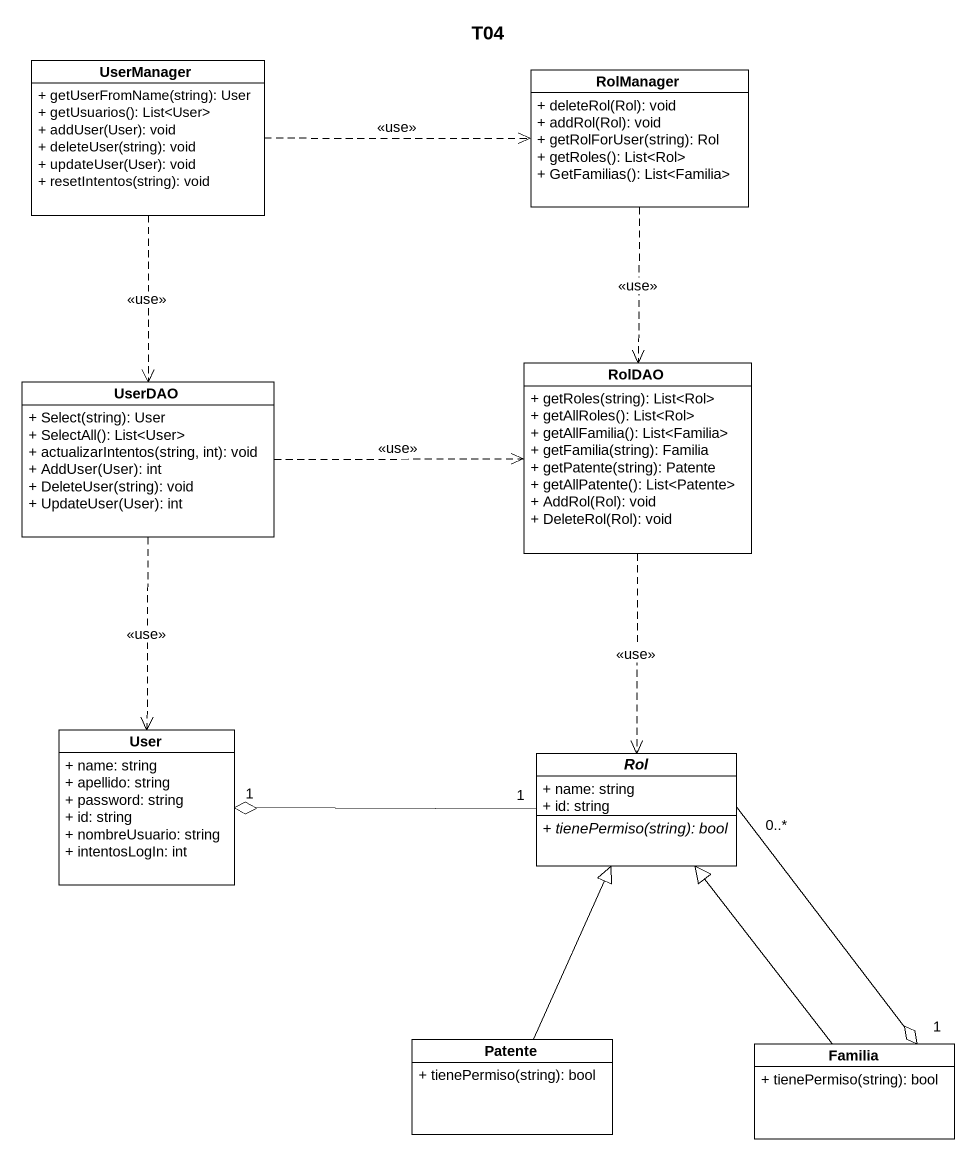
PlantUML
@startuml
title T04
hide circle
hide empty members
skinparam classAttributeIconSize 0
class UserManager {
  + getUserFromName(string): User
  + getUsuarios(): List<User>
  + addUser(User): void
  + deleteUser(string): void
  + updateUser(User): void
  + resetIntentos(string): void
}
class RolManager {
  + deleteRol(Rol): void
  + addRol(Rol): void
  + getRolForUser(string): Rol
  + getRoles(): List<Rol>
  + GetFamilias(): List<Familia>
}
class UserDAO {
  + Select(string): User
  + SelectAll(): List<User>
  + actualizarIntentos(string, int): void
  + AddUser(User): int
  + DeleteUser(string): void
  + UpdateUser(User): int
}
class RolDAO {
  + getRoles(string): List<Rol>
  + getAllRoles(): List<Rol>
  + getAllFamilia(): List<Familia>
  + getFamilia(string): Familia
  + getPatente(string): Patente
  + getAllPatente(): List<Patente>
  + AddRol(Rol): void
  + DeleteRol(Rol): void
}
class User {
  + name: string
  + apellido: string
  + password: string
  + id: string
  + nombreUsuario: string
  + intentosLogIn: int
}
abstract class Rol {
  + name: string
  + id: string
  {abstract} + tienePermiso(string): bool
}
class Patente {
  + tienePermiso(string): bool
}
class Familia {
  + tienePermiso(string): bool
}
UserManager .right.> RolManager : <<use>>
UserManager ..> UserDAO : <<use>>
RolManager ..> RolDAO : <<use>>
UserDAO .right.> RolDAO : <<use>>
UserDAO ..> User : <<use>>
RolDAO ..> Rol : <<use>>
Rol "1" -left-o "1" User
Rol "0..*" --o "1" Familia
Patente -up-|> Rol
Familia -up-|> Rol
@enduml
